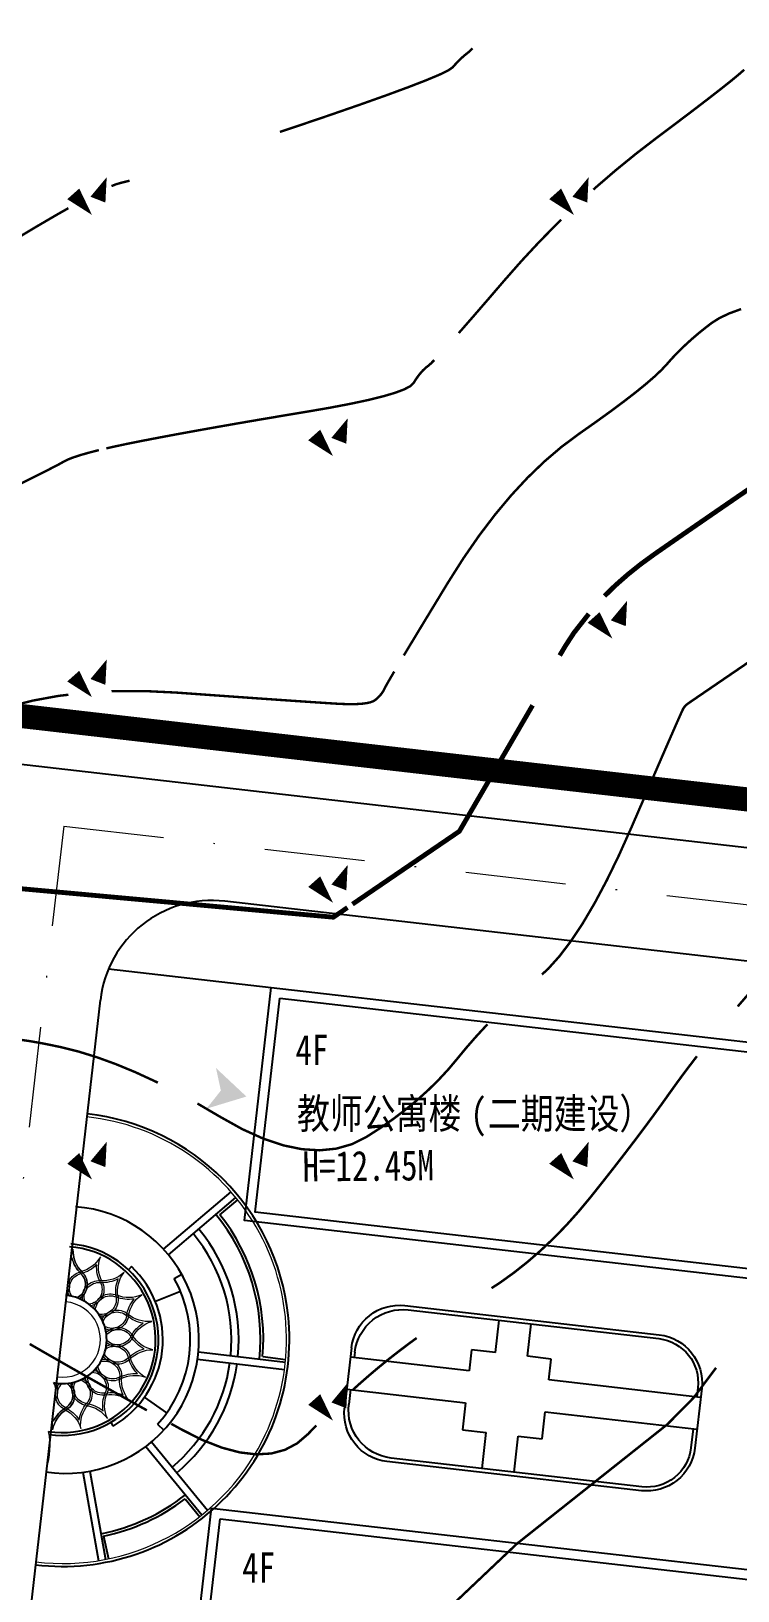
# Model space of a CAD drawing. Extents: x 496261 to 1768172, y 3738341 to 4579341.
# Drawn here: x 496840 to 496884, y 4379420.5 to 4379517.5 of the extents above; entities that cross this region are included whole.
import ezdxf

# ---------------------------------------------------------------- set-up
doc = ezdxf.new("R2010")
doc.units = 0
doc.header["$MEASUREMENT"] = 0
doc.linetypes.add('DASHDOT2', pattern=[0.5, 0.25, -0.125, 0, -0.125])
doc.linetypes.add('DIVIDE', pattern=[1.25, 0.5, -0.25, 0, -0.25, 0, -0.25])
doc.layers.get('0').update_dxf_attribs({"color": 8, "linetype": 'CONTINUOUS'})
for name, color, linetype in [('0-pav', 171, 'CONTINUOUS'), ('DGX', 8, 'CONTINUOUS'), ('DMTZ', 8, 'CONTINUOUS'), ('DXPM', 7, 'CONTINUOUS'), ('pl-pudi01', 25, 'CONTINUOUS'), ('PUB_DIM', 3, 'CONTINUOUS'), ('PUB_TEXT', 7, 'CONTINUOUS'), ('小品', 1, 'CONTINUOUS'), ('建筑轮廓', 2, 'CONTINUOUS'), ('用地红线', 1, 'DIVIDE'), ('细线', 7, 'CONTINUOUS'), ('车行道', 5, 'CONTINUOUS'), ('道路', 8, 'CONTINUOUS')]:
    doc.layers.add(name, color=color, linetype=linetype)
for name, color, linetype, lineweight in [('GROUND', 60, 'CONTINUOUS', 15), ('T填充层', 8, 'CONTINUOUS', 9), ('道路红线', 1, 'CONTINUOUS', 0)]:
    doc.layers.add(name, color=color, linetype=linetype, lineweight=lineweight)
doc.styles.add('HT', font='simhei.ttf', dxfattribs={"width": 0.8})

# ---------------------------------------------------------------- blocks, each defined once
blk = doc.blocks.new('gc090')
for points in [[(1.067, 1.447, 0, 1, 0), (0.52, 0.049, 1, 1, 0)], [(-1.016, 0.411, 1, 0, 0), (0.151, -0.902, 0, 0, 0)]]:
    blk.add_lwpolyline(points, format="xyseb")

msp = doc.modelspace()

# ---------------------------------------------------------------- hatches: boundary and pattern name
at = {"layer": 'PUB_DIM'}
msp.add_hatch(color=256, dxfattribs=at).paths.add_polyline_path([(496851.855, 4379451.614), (496850.96, 4379450.489), (496853.446, 4379451.243), (496851.55, 4379453.019)])

# ---------------------------------------------------------------- linework, layer by layer
for p, q in [((496843.253, 4379427.872, 1400.702), (496844.235, 4379422.372, 1400.702)), ((496843.698, 4379427.942, 1400.702), (496844.678, 4379422.451, 1400.702))]:
    msp.add_line(p, q)
at = {"layer": '0-pav', "color": 8}
for p, q in [((496848.289, 4379441.743, 1400.702), (496852.496, 4379445.306, 1400.702)), ((496848.585, 4379441.404, 1400.702), (496852.787, 4379444.963, 1400.702)), ((496846.282, 4379440.669, 1400.702), (496846.097, 4379440.472, 1400.702)), ((496848.945, 4379439.934, 1400.702), (496849.415, 4379440.2, 1400.702)), ((496849.343, 4379439.125, 1400.702), (496847.781, 4379438.487, 1400.702)), ((496850.406, 4379434.909, 1400.702), (496855.818, 4379434.269, 1400.702)), ((496850.458, 4379435.356, 1400.702), (496855.871, 4379434.716, 1400.702)), ((496848.483, 4379431.563, 1400.702), (496847.104, 4379432.535, 1400.702)), ((496845.154, 4379430.745, 1400.702), (496845.018, 4379430.979, 1400.702)), ((496847.914, 4379430.864, 1400.702), (496848.312, 4379430.499, 1400.702)), ((496847.184, 4379429.475, 1400.702), (496850.68, 4379425.22, 1400.702)), ((496847.536, 4379429.755, 1400.702), (496851.028, 4379425.506, 1400.702))]:
    msp.add_line(p, q, dxfattribs=at)
at = {"layer": '0-pav', "color": 9}
for centre, radius, start, end in [((496842.187, 4379436.109, 1400.702), 8.305, 261.325, 85.70577), ((496842.187, 4379436.109, 1400.702), 10.33, 354.49806, 39.75277), ((496842.187, 4379436.109, 1400.702), 10.78, 354.44619, 39.75277), ((496842.008, 4379436.129, 1400.702), 5.785, 261.22485, 85.7971), ((496842.008, 4379436.129, 1400.702), 5.965, 261.835, 85.18794), ((496842.008, 4379436.129, 1400.702), 6.235, 300.30004, 46.72771), ((496842.187, 4379436.109, 1400.702), 7.765, 317.51387, 29.51386), ((496842.187, 4379436.109, 1400.702), 10.33, 309.94877, 352.00205), ((496842.187, 4379436.109, 1400.702), 10.78, 309.94877, 352.0543)]:
    msp.add_arc(centre, radius, start, end, dxfattribs=at)
at = {"layer": 'DGX', "color": 8, "linetype": 'Continuous'}
for points, const_width, elevation in [([(496855.53, 4379511.245), (496856.299, 4379511.502), (496858.532, 4379512.259), (496860.483, 4379512.934), (496862.154, 4379513.527), (496863.542, 4379514.039), (496864.65, 4379514.468), (496865.476, 4379514.815), (496866.02, 4379515.08), (496866.283, 4379515.264), (496866.405, 4379515.403), (496866.527, 4379515.536), (496866.65, 4379515.663), (496866.772, 4379515.783), (496866.895, 4379515.897), (496867.018, 4379516.005), (496867.141, 4379516.106), (496867.264, 4379516.201), (496867.442, 4379516.37), (496867.515, 4379516.452)], 0.15, 1411.5), ([(496845.047, 4379507.878), (496845.315, 4379507.987), (496845.665, 4379508.088), (496846.08, 4379508.19), (496846.175, 4379508.218)], 0.15, 1411.5), ([(496831.219, 4379500), (496831.26, 4379500.023), (496832.602, 4379500.784), (496833.939, 4379501.55), (496835.273, 4379502.324), (496836.602, 4379503.104), (496837.928, 4379503.89), (496839.249, 4379504.683), (496840.504, 4379505.432), (496841.629, 4379506.089), (496842.365, 4379506.507)], 0.15, 1411.5), ([(496863.244, 4379478.679), (496863.674, 4379479.395), (496864.338, 4379480.493), (496865.115, 4379481.772), (496866.004, 4379483.233), (496866.959, 4379484.735), (496867.932, 4379486.138), (496868.922, 4379487.441), (496869.929, 4379488.643), (496870.954, 4379489.746), (496871.997, 4379490.75), (496873.057, 4379491.653), (496874.134, 4379492.456), (496875.17, 4379493.184), (496876.106, 4379493.859), (496876.942, 4379494.481), (496877.678, 4379495.05), (496878.314, 4379495.567), (496878.85, 4379496.031), (496879.285, 4379496.443), (496879.621, 4379496.802), (496879.914, 4379497.134), (496880.224, 4379497.462), (496880.55, 4379497.788), (496880.892, 4379498.11), (496881.25, 4379498.43), (496881.624, 4379498.747), (496882.014, 4379499.061), (496882.42, 4379499.372), (496882.898, 4379499.673), (496883.505, 4379499.959), (496883.616, 4379500)], 0.15, 1410.5), ([(496883.616, 4379500), (496884.24, 4379500.229)], 0.15, 1410.5), ([(496872.948, 4379478.679), (496873.322, 4379479.306), (496873.836, 4379480.094), (496874.758, 4379481.267)], 0.3, 1410), ([(496871.839, 4379458.833), (496872.224, 4379459.183), (496872.933, 4379459.973), (496873.653, 4379460.919), (496874.383, 4379462.021), (496875.124, 4379463.278), (496875.876, 4379464.691), (496876.639, 4379466.26), (496877.412, 4379467.984), (496878.144, 4379469.676), (496878.782, 4379471.149), (496879.326, 4379472.402), (496879.776, 4379473.436), (496880.133, 4379474.251), (496880.396, 4379474.846), (496880.565, 4379475.222), (496880.64, 4379475.378), (496880.67, 4379475.425), (496880.703, 4379475.469), (496880.739, 4379475.513), (496880.778, 4379475.555), (496880.82, 4379475.596), (496880.865, 4379475.636), (496880.913, 4379475.674), (496880.964, 4379475.711), (496881.165, 4379475.848), (496881.661, 4379476.187), (496882.452, 4379476.727), (496883.539, 4379477.469), (496884.922, 4379478.412)], 0.15, 1409.5), ([(496845.047, 4379476.454), (496845.232, 4379476.464), (496847.101, 4379476.467), (496849.057, 4379476.373), (496850.962, 4379476.237), (496852.679, 4379476.115), (496854.209, 4379476.007), (496855.551, 4379475.914), (496856.705, 4379475.835), (496857.672, 4379475.77), (496858.451, 4379475.719), (496859.043, 4379475.682), (496859.516, 4379475.66), (496859.941, 4379475.652), (496860.316, 4379475.658), (496860.642, 4379475.679), (496860.92, 4379475.714), (496861.149, 4379475.764), (496861.328, 4379475.828), (496861.459, 4379475.906), (496861.561, 4379475.992), (496861.655, 4379476.079), (496861.741, 4379476.168), (496861.819, 4379476.259), (496861.889, 4379476.351), (496861.952, 4379476.444), (496862.006, 4379476.539), (496862.052, 4379476.636), (496862.15, 4379476.824), (496862.362, 4379477.194), (496862.647, 4379477.68)], 0.15, 1410.5), ([(496833.889, 4379473.492), (496834.542, 4379473.792), (496835.827, 4379474.405), (496837.179, 4379474.991), (496838.617, 4379475.48), (496840.141, 4379475.872), (496841.752, 4379476.167), (496842.365, 4379476.238)], 0.15, 1410.5), ([(496860.047, 4379463.21), (496866.7, 4379467.743), (496871.26, 4379475.579)], 0.3, 1410), ([(496829.691, 4379463.044), (496838.1, 4379464.292), (496858.856, 4379462.399), (496859.737, 4379462.999)], 0.3, 1410), ([(496884.03, 4379456.849), (496884.622, 4379457.533), (496885.342, 4379458.373), (496886.08, 4379459.269), (496886.835, 4379460.219), (496887.365, 4379460.907)], 0.15, 1409), ([(496850.393, 4379450.81), (496850.444, 4379450.782), (496851.826, 4379449.973), (496853.195, 4379449.212), (496854.498, 4379448.624), (496855.734, 4379448.209), (496856.903, 4379447.967), (496858.006, 4379447.898), (496859.043, 4379448.003), (496860.012, 4379448.28), (496860.915, 4379448.73), (496861.765, 4379449.276), (496862.574, 4379449.84), (496863.342, 4379450.421), (496864.069, 4379451.021), (496864.756, 4379451.639), (496865.403, 4379452.274), (496866.009, 4379452.927), (496866.574, 4379453.599), (496867.128, 4379454.271), (496867.701, 4379454.928), (496868.292, 4379455.57), (496868.45, 4379455.733)], 0.15, 1409.5), ([(496830.946, 4379454.082), (496831.431, 4379454.123), (496832.686, 4379454.246), (496833.758, 4379454.37), (496834.647, 4379454.495), (496835.353, 4379454.622), (496835.877, 4379454.75), (496836.349, 4379454.856), (496836.902, 4379454.916), (496837.535, 4379454.93), (496838.249, 4379454.898), (496839.043, 4379454.821), (496839.918, 4379454.698), (496840.874, 4379454.529), (496841.91, 4379454.314), (496843.007, 4379454.038), (496844.144, 4379453.686), (496845.322, 4379453.258), (496846.542, 4379452.753), (496847.801, 4379452.172), (496847.929, 4379452.108)], 0.15, 1409.5), ([(496868.705, 4379439.323), (496869.26, 4379439.684), (496870.113, 4379440.298), (496870.948, 4379440.959), (496871.765, 4379441.667), (496872.565, 4379442.423), (496873.347, 4379443.225), (496874.111, 4379444.076), (496874.858, 4379444.973), (496875.58, 4379445.88), (496876.273, 4379446.76), (496876.935, 4379447.613), (496877.567, 4379448.439), (496878.169, 4379449.237), (496878.74, 4379450.008), (496879.282, 4379450.752), (496879.793, 4379451.469), (496880.303, 4379452.179), (496880.839, 4379452.902), (496881.403, 4379453.64), (496881.488, 4379453.749)], 0.15, 1409), ([(496839.954, 4379435.851), (496841.008, 4379435.244), (496842.099, 4379434.621), (496843.227, 4379433.98), (496844.393, 4379433.322), (496845.596, 4379432.647), (496846.836, 4379431.955), (496847.245, 4379431.728)], 0.15, 1409), ([(496860.047, 4379432.976), (496860.439, 4379433.332), (496861.072, 4379433.887), (496861.705, 4379434.421), (496862.338, 4379434.934), (496862.987, 4379435.44), (496863.667, 4379435.95), (496864.042, 4379436.223)], 0.15, 1409), ([(496865.979, 4379419.35), (496870.271, 4379423.414), (496879.652, 4379430.855), (496881.277, 4379432.502), (496882.679, 4379434.369)], 0.15, 1408.5), ([(496848.764, 4379430.887), (496849.428, 4379430.52), (496850.717, 4379429.873), (496851.919, 4379429.402), (496853.033, 4379429.106), (496854.058, 4379428.984), (496854.996, 4379429.039), (496855.846, 4379429.268), (496856.608, 4379429.672), (496857.283, 4379430.252), (496857.792, 4379430.783)], 0.15, 1409)]:
    msp.add_lwpolyline(points, dxfattribs=dict(at, const_width=const_width, elevation=elevation))
for points, const_width in [([(496875.047, 4379507.662), (496875.207, 4379507.807), (496876.44, 4379508.868), (496877.702, 4379509.895), (496878.993, 4379510.888), (496880.224, 4379511.811), (496881.304, 4379512.628), (496882.232, 4379513.339), (496883.009, 4379513.943), (496883.635, 4379514.441), (496884.109, 4379514.833), (496884.432, 4379515.119)], 0.15), ([(496867.768, 4379500), (496868.479, 4379500.821), (496869.489, 4379501.995), (496870.573, 4379503.225), (496871.687, 4379504.422), (496872.831, 4379505.584), (496873.038, 4379505.783)], 0.15), ([(496866.662, 4379498.735), (496866.818, 4379498.911), (496867.589, 4379499.793), (496867.768, 4379500)], 0.15), ([(496844.726, 4379491.562), (496845.112, 4379491.651), (496845.964, 4379491.833), (496846.916, 4379492.024), (496847.952, 4379492.223), (496849.058, 4379492.43), (496850.234, 4379492.645), (496851.478, 4379492.867), (496852.793, 4379493.098), (496854.176, 4379493.335), (496855.63, 4379493.581), (496857.152, 4379493.834), (496858.62, 4379494.087), (496859.907, 4379494.332), (496861.014, 4379494.568), (496861.94, 4379494.796), (496862.687, 4379495.015), (496863.253, 4379495.226), (496863.639, 4379495.428), (496863.845, 4379495.622), (496863.96, 4379495.804), (496864.075, 4379495.973), (496864.19, 4379496.128), (496864.304, 4379496.269), (496864.418, 4379496.396), (496864.532, 4379496.509), (496864.646, 4379496.608), (496864.759, 4379496.694), (496864.931, 4379496.845), (496865.142, 4379497.06)], 0.15), ([(496838.955, 4379489.152), (496840.168, 4379489.754), (496841.093, 4379490.22), (496841.731, 4379490.549), (496842.081, 4379490.742), (496842.338, 4379490.872), (496842.694, 4379491.01), (496843.149, 4379491.157), (496843.704, 4379491.313), (496844.261, 4379491.453)], 0.15), ([(496875.74, 4379482.382), (496876.405, 4379483.031), (496877.177, 4379483.71), (496878, 4379484.368), (496878.876, 4379485.004), (496879.779, 4379485.63), (496880.687, 4379486.258), (496881.6, 4379486.888), (496882.518, 4379487.52), (496883.441, 4379488.154), (496884.368, 4379488.79), (496885.3, 4379489.428), (496886.237, 4379490.067), (496887.227, 4379490.707), (496887.356, 4379490.783)], 0.3)]:
    msp.add_lwpolyline(points, dxfattribs=dict(at, const_width=const_width))
at = {"layer": 'DXPM', "color": 42}
for p, q in [((496868.946, 4379435.313), (496869.177, 4379437.324)), ((496870.933, 4379435.084), (496871.164, 4379437.096)), ((496867.307, 4379434.187), (496859.918, 4379435.035)), ((496867.456, 4379435.484), (496867.307, 4379434.187)), ((496868.946, 4379435.313), (496867.456, 4379435.484)), ((496872.423, 4379434.913), (496870.933, 4379435.084)), ((496872.274, 4379433.617), (496872.423, 4379434.913)), ((496859.69, 4379433.049), (496867.079, 4379432.2)), ((496881.721, 4379432.532), (496872.274, 4379433.617)), ((496867.079, 4379432.2), (496866.886, 4379430.516)), ((496871.853, 4379429.946), (496872.046, 4379431.63)), ((496872.046, 4379431.63), (496881.493, 4379430.546)), ((496866.886, 4379430.516), (496868.376, 4379430.345)), ((496868.119, 4379428.105), (496868.376, 4379430.345)), ((496870.106, 4379427.877), (496870.363, 4379430.117)), ((496870.363, 4379430.117), (496871.853, 4379429.946))]:
    msp.add_line(p, q, dxfattribs=at)
at = {"layer": 'GROUND', "color": 9}
for centre, radius, start, end in [((496842.008, 4379436.129, 1400.702), 13.934, 333.01676, 83.77954), ((496836.723, 4379429.483, 1400.702), 4.5, 342.18934, 11.91026), ((496842.008, 4379436.129, 1400.702), 13.934, 263.12278, 333.01676)]:
    msp.add_arc(centre, radius, start, end, dxfattribs=at)
at = {"layer": 'pl-pudi01'}
msp.add_line((496844.869, 4379459.192, 1400.702), (496854.991, 4379458.03, 1400.702), dxfattribs=at)
at = {"layer": 'T填充层'}
msp.add_arc((496842.008, 4379436.129, 1400.702), 2.347, 261.5009, 85.40142, dxfattribs=at)
msp.add_arc((496842.008, 4379436.129, 1400.702), 2.347, 261.5009, 85.40142, dxfattribs=at)
for centre, major_axis, start_param, end_param in [((496840.751, 4379442.128, 1400.702), (-1.733, 0.859), 3.19828, 3.403849), ((496844.58, 4379441.693, 1400.702), (-1.332, 1.402), 0.782615, 1.607055), ((496840.751, 4379442.128, 1400.702), (-1.588, 1.3), 3.269214, 3.362751), ((496844.58, 4379441.693, 1400.702), (1.982, 0.535), 3.11629, 3.674126), ((496841.41, 4379439.544, 1400.702), (0.631, 0.836), 4.651711, 5.775712), ((496841.41, 4379439.544, 1400.702), (0.921, 0.12), -0.480259, -0.00833), ((496842.495, 4379439.561, 1400.702), (-0.294, 0.882), 3.264818, 5.186562), ((496842.495, 4379439.561, 1400.702), (0.657, 0.817), 4.368289, 6.185888), ((496840.659, 4379432.936, 1400.702), (-0.639, 0.675), 3.572858, 4.539492), ((496840.659, 4379432.936, 1400.702), (-0.331, 0.994), 3.731782, 4.871535), ((496841.712, 4379432.675, 1400.702), (-0.735, 0.569), 2.777536, 4.650863), ((496841.712, 4379432.675, 1400.702), (-0.681, 0.796), 2.981795, 4.799396), ((496843.266, 4379430.13, 1400.702), (0.806, 1.888), 0.951501, 1.509339), ((496839.436, 4379430.566, 1400.702), (-0.076, 1.933), 4.645026, 4.870644), ((496839.436, 4379430.566, 1400.702), (-0.997, 1.795), 4.443815, 4.549393), ((496843.266, 4379430.13, 1400.702), (1.043, 1.629), 1.11754, 1.941982)]:
    msp.add_ellipse(centre, major_axis=major_axis, ratio=1, start_param=start_param, end_param=end_param, dxfattribs=at)
at = {"layer": 'T填充层', "extrusion": (5.87953e-11, -2.03839e-10, -1)}
for centre, major_axis, start_param, end_param in [((496840.751, 4379442.128, 1400.702), (1.626, 1.047), 0.770253, 0.975821), ((496844.58, 4379441.693, 1400.702), (1.882, 0.446), 2.578235, 3.402681), ((496840.751, 4379442.128, 1400.702), (-1.817, 0.956), 3.122124, 3.215661), ((496844.58, 4379441.693, 1400.702), (1.844, 0.902), 2.800535, 3.358375), ((496844.278, 4379438.749, 1400.702), (0.386, 0.845), 4.013246, 5.934994), ((496847.359, 4379439.118, 1400.702), (0.118, 2.049), 4.486968, 5.044804), ((496844.977, 4379437.919, 1400.702), (0.928, 0.043), 3.231449, 5.153196), ((496844.419, 4379438.62, 1400.702), (-0.591, 0.717), 2.092063, 4.013807), ((496844.419, 4379438.62, 1400.702), (-0.909, 0.521), 2.452787, 4.270396), ((496848.021, 4379437.318, 1400.702), (-1.558, 1.146), -0.488063, 0.336384), ((496848.094, 4379435.402, 1400.702), (-1.569, 1.323), -0.240085, 0.317761), ((496847.572, 4379433.557, 1400.702), (1.974, 0.563), 4.194031, 4.751872), ((496847.572, 4379433.557, 1400.702), (1.727, 1.11), 4.487235, 5.04508), ((496848.102, 4379435.471, 1400.702), (0.286, 2.033), 3.780913, 4.338758), ((496847.572, 4379433.557, 1400.702), (1.821, 0.651), 4.259686, 5.084131), ((496847.572, 4379433.557, 1400.702), (-0.788, 1.766), -0.376436, 0.448006), ((496844.499, 4379433.718, 1400.702), (-1.034, 0.171), 4.380324, 6.197931), ((496843.799, 4379433.161, 1400.702), (0.354, 0.859), -0.347082, 1.574669), ((496846.505, 4379431.964, 1400.702), (-0.299, 2.031), -0.335914, 0.221926), ((496842.606, 4379432.715, 1400.702), (0.537, 0.9), 3.063876, 4.881483), ((496842.794, 4379432.753, 1400.702), (-0.386, 0.974), 0.839136, 2.656751), ((496847.601, 4379433.62, 1400.702), (1.929, 0.703), 3.013445, 3.57129), ((496847.601, 4379433.62, 1400.702), (-0.493, 1.87), 4.225732, 5.050177), ((496841.281, 4379430.043, 1400.702), (1.305, 1.585), -0.228318, 0.329522), ((496843.198, 4379430.116, 1400.702), (-1.46, 1.268), 1.001856, 1.826298), ((496839.436, 4379430.566, 1400.702), (-0.649, 1.822), 1.715471, 1.94109)]:
    msp.add_ellipse(centre, major_axis=major_axis, ratio=1, start_param=start_param, end_param=end_param, dxfattribs=at)
at = {"layer": 'T填充层', "extrusion": (5.87952e-11, -2.03839e-10, -1)}
for centre, major_axis, start_param, end_param in [((496842.666, 4379442.223, 1400.702), (-0.165, 1.927), 2.168859, 2.993291), ((496842.495, 4379439.561, 1400.702), (-0.222, 0.902), 1.01574, 2.937489), ((496843.532, 4379439.243, 1400.702), (-0.849, 0.614), 2.033878, 3.851494), ((496845.071, 4379437.753, 1400.702), (0.857, 0.36), 0.544492, 2.466245), ((496848.094, 4379435.402, 1400.702), (1.456, 1.273), 4.320612, 5.145059), ((496845.423, 4379436.727, 1400.702), (-0.704, 0.777), 2.767159, 4.584769), ((496843.266, 4379430.13, 1400.702), (0.512, 1.865), 4.642573, 5.467022)]:
    msp.add_ellipse(centre, major_axis=major_axis, ratio=1, start_param=start_param, end_param=end_param, dxfattribs=at)
at = {"layer": 'T填充层', "extrusion": (5.87954e-11, -2.03839e-10, -1)}
for centre, major_axis, start_param, end_param in [((496842.666, 4379442.223, 1400.702), (-1.071, 1.751), 2.898833, 3.456671), ((496846.174, 4379440.625, 1400.702), (2.049, -0.13), 2.596304, 3.154139), ((496846.174, 4379440.625, 1400.702), (-1.902, 0.353), -0.665458, 0.158988), ((496842.495, 4379439.561, 1400.702), (0.862, 0.595), -0.191958, 1.62565), ((496843.532, 4379439.243, 1400.702), (0.788, 0.492), 0.076124, 1.997873), ((496844.517, 4379441.721, 1400.702), (1.793, 0.725), 1.211046, 2.035492), ((496845.385, 4379436.914, 1400.702), (0.922, 0.12), 3.628619, 5.55037), ((496845.385, 4379436.914, 1400.702), (0.922, 0.115), 3.672155, 5.545488), ((496847.325, 4379439.179, 1400.702), (0.799, 1.761), 2.599539, 3.423983), ((496845.462, 4379435.833, 1400.702), (0.274, 0.888), -1.198087, 0.723664), ((496845.462, 4379435.833, 1400.702), (0.075, 0.926), -0.931146, 0.942186), ((496845.423, 4379436.727, 1400.702), (-0.883, 0.29), 3.284878, 5.206628), ((496848.007, 4379437.387, 1400.702), (1.199, 1.666), 2.982824, 3.540669), ((496848.007, 4379437.387, 1400.702), (-1.307, 1.583), 4.296788, 4.854631), ((496848.007, 4379437.387, 1400.702), (1.499, 1.222), 2.453134, 3.277579), ((496844.628, 4379433.859, 1400.702), (-0.86, 0.352), 0.911636, 2.833387), ((496845.44, 4379435.643, 1400.702), (0.291, 0.883), 2.02652, 3.899847), ((496848.102, 4379435.471, 1400.702), (-1.834, 0.613), -1.38098, -0.556535), ((496845.122, 4379434.606, 1400.702), (-0.833, 0.413), 3.770079, 5.643406), ((496846.505, 4379431.964, 1400.702), (1.924, 0.201), 4.334299, 5.158739), ((496841.712, 4379432.675, 1400.702), (-0.84, 0.398), 1.800059, 3.721812), ((496845.058, 4379430.812, 1400.702), (0.818, 1.753), 4.159612, 4.984056), ((496846.552, 4379432.015, 1400.702), (2.048, -0.137), 2.911412, 3.469258), ((496846.552, 4379432.015, 1400.702), (0.475, 1.875), 4.034132, 4.858577), ((496844.998, 4379430.778, 1400.702), (-1.863, 0.52), 1.130886, 1.955329), ((496839.436, 4379430.566, 1400.702), (-0.294, 2.032), 1.370452, 1.47603)]:
    msp.add_ellipse(centre, major_axis=major_axis, ratio=1, start_param=start_param, end_param=end_param, dxfattribs=at)
at = {"layer": 'T填充层', "extrusion": (5.87953e-11, -2.0384e-10, -1)}
for centre, major_axis, start_param, end_param in [((496843.358, 4379439.322, 1400.702), (-0.449, 0.947), 4.674608, 6.492208), ((496843.358, 4379439.322, 1400.702), (-0.735, 0.568), -1.242948, 0.678799), ((496844.278, 4379438.749, 1400.702), (-0.653, 0.82), -1.064821, 0.752782), ((496846.122, 4379440.673, 1400.702), (1.822, 0.946), 1.886171, 2.444014), ((496846.122, 4379440.673, 1400.702), (-1.919, 0.245), 4.155194, 4.979639), ((496848.021, 4379437.318, 1400.702), (-1.821, 0.947), -0.333428, 0.224414), ((496845.385, 4379436.914, 1400.702), (-0.762, 0.719), -0.294378, 1.523236), ((496845.385, 4379436.914, 1400.702), (-0.762, 0.719), -0.294378, 1.523236), ((496845.462, 4379435.833, 1400.702), (-0.193, 1.03), -0.609607, 1.208007), ((496845.462, 4379435.833, 1400.702), (-0.988, 0.349), 0.436186, 2.2538), ((496845.201, 4379434.78, 1400.702), (-0.856, 0.605), 0.474631, 2.292245), ((496845.44, 4379435.643, 1400.702), (1.045, 0.081), 0.852269, 2.669875), ((496841.712, 4379432.675, 1400.702), (-0.992, 0.338), 2.018613, 3.836229), ((496843.632, 4379433.066, 1400.702), (-0.594, 0.715), 3.981095, 5.902844), ((496844.998, 4379430.778, 1400.702), (-2.017, 0.383), 1.214959, 1.772802), ((496845.058, 4379430.812, 1400.702), (-0.973, 1.807), -0.926047, -0.368203)]:
    msp.add_ellipse(centre, major_axis=major_axis, ratio=1, start_param=start_param, end_param=end_param, dxfattribs=at)
at = {"layer": 'T填充层', "extrusion": (5.87954e-11, -2.0384e-10, -1)}
for centre, major_axis, start_param, end_param in [((496844.517, 4379441.721, 1400.702), (-1.437, 1.466), 3.439064, 3.996908), ((496845.201, 4379434.78, 1400.702), (0.475, 0.799), -1.121029, 0.800722), ((496845.44, 4379435.643, 1400.702), (0.616, 0.848), 1.717004, 3.534622), ((496845.122, 4379434.606, 1400.702), (0.87, 0.585), 1.680419, 3.498024), ((496845.122, 4379434.606, 1400.702), (0.87, 0.585), 1.680419, 3.498024), ((496845.122, 4379434.606, 1400.702), (-0.835, 0.408), 3.775874, 5.697622)]:
    msp.add_ellipse(centre, major_axis=major_axis, ratio=1, start_param=start_param, end_param=end_param, dxfattribs=at)
at = {"layer": 'T填充层', "extrusion": (5.87951e-11, -2.0384e-10, -1)}
msp.add_ellipse((496847.359, 4379439.118, 1400.702), major_axis=(-1.744, 0.836), ratio=1, start_param=-0.614932, end_param=0.209511, dxfattribs=at)
at = {"layer": 'T填充层', "extrusion": (5.87951e-11, -2.03839e-10, -1)}
for centre, major_axis, start_param, end_param in [((496844.977, 4379437.919, 1400.702), (1.046, 0.063), 3.349105, 5.166705), ((496845.44, 4379435.643, 1400.702), (0.928, 0.04), 0.817585, 2.739338), ((496843.799, 4379433.161, 1400.702), (-0.034, 1.047), 0.179526, 1.997142)]:
    msp.add_ellipse(centre, major_axis=major_axis, ratio=1, start_param=start_param, end_param=end_param, dxfattribs=at)
at = {"layer": 'T填充层', "extrusion": (5.87952e-11, -2.0384e-10, -1)}
for centre, major_axis, start_param, end_param in [((496845.071, 4379437.753, 1400.702), (-0.768, 0.713), 2.539327, 4.356941), ((496847.325, 4379439.179, 1400.702), (1.052, 1.763), 2.754333, 3.312177), ((496848.007, 4379437.387, 1400.702), (1.668, 0.979), 2.300049, 3.124494), ((496844.628, 4379433.859, 1400.702), (0.736, 0.746), -0.945542, 0.872071), ((496844.499, 4379433.718, 1400.702), (0.698, 0.613), 2.123335, 4.045083), ((496842.606, 4379432.715, 1400.702), (0.783, 0.501), 2.600487, 4.522234), ((496843.198, 4379430.116, 1400.702), (2.007, 0.431), -1.213114, -0.655273), ((496841.281, 4379430.043, 1400.702), (1.633, 1.037), -0.544804, 0.279635)]:
    msp.add_ellipse(centre, major_axis=major_axis, ratio=1, start_param=start_param, end_param=end_param, dxfattribs=at)
at = {"layer": 'T填充层', "extrusion": (5.87955e-11, -2.03839e-10, -1)}
for centre, major_axis, start_param, end_param in [((496843.632, 4379433.066, 1400.702), (1.046, -0.061), 1.658644, 3.476251), ((496842.794, 4379432.753, 1400.702), (-0.66, 0.654), 1.147645, 3.069395), ((496843.266, 4379430.13, 1400.702), (1.375, 1.525), 4.443538, 5.001383)]:
    msp.add_ellipse(centre, major_axis=major_axis, ratio=1, start_param=start_param, end_param=end_param, dxfattribs=at)
at = {"layer": '小品'}
for p, q in [((496851.799, 4379443.891, 1400.702), (496852.903, 4379444.826, 1400.702)), ((496854.457, 4379435.064, 1400.702), (496855.888, 4379434.895, 1400.702)), ((496849.623, 4379426.223, 1400.702), (496850.541, 4379425.106, 1400.702)), ((496844.557, 4379423.897, 1400.702), (496844.851, 4379422.488, 1400.702))]:
    msp.add_line(p, q, dxfattribs=at)
for radius, start, end in [(12.314, 354.3015, 39.21552), (12.494, 355.11214, 38.40491), (12.314, 281.16476, 308.36052), (12.494, 281.76937, 307.54992)]:
    msp.add_arc((496842.008, 4379436.129, 1400.702), radius, start, end, dxfattribs=at)
at = {"layer": '建筑轮廓', "elevation": 1400.702}
for points in [[(496854.991, 4379458.03), (496889.783, 4379454.036), (496888.95, 4379446.783), (496888.95, 4379446.783), (496888.117, 4379439.531), (496853.326, 4379443.525)], [(496855.519, 4379457.365), (496889.118, 4379453.508), (496888.354, 4379446.852), (496887.59, 4379440.196), (496853.99, 4379444.053)], [(496851.273, 4379425.643), (496886.064, 4379421.649), (496885.232, 4379414.396), (496885.232, 4379414.396), (496884.399, 4379407.144), (496849.608, 4379411.138)], [(496851.801, 4379424.978), (496885.4, 4379421.121), (496884.636, 4379414.465), (496883.872, 4379407.808), (496850.272, 4379411.665)]]:
    msp.add_lwpolyline(points, close=True, dxfattribs=at)
at = {"layer": '用地红线', "color": 4, "linetype": 'DIVIDE', "ltscale": 15, "const_width": 1.5, "elevation": 1400.702}
msp.add_lwpolyline([(496626.056, 4379636.951), (497214.383, 4379517.074), (497215.304, 4379515.311), (497205.001, 4379432.947), (496609.161, 4379501.349), (496626.056, 4379636.951)], close=True, dxfattribs=at)
at = {"layer": '细线', "color": 62, "ltscale": 0.9}
for p, q in [((496863.306, 4379438.24), (496879.148, 4379436.421)), ((496863.517, 4379437.974), (496879.121, 4379436.183)), ((496881.786, 4379433.099), (496881.358, 4379429.363)), ((496881.255, 4379430.573), (496881.119, 4379429.391)), ((496878.035, 4379426.725), (496862.192, 4379428.544)), ((496878.062, 4379426.964), (496862.458, 4379428.755))]:
    msp.add_line(p, q, dxfattribs=at)
at = {"layer": '细线', "color": 62}
msp.add_line((496859.983, 4379435.602), (496859.554, 4379431.866), dxfattribs=at)
at = {"layer": '细线', "color": 7}
for p, q in [((496860.194, 4379435.336), (496860.156, 4379435.008)), ((496859.928, 4379433.021), (496859.82, 4379432.077))]:
    msp.add_line(p, q, dxfattribs=at)
at = {"layer": '细线', "color": 0, "ltscale": 0.9}
msp.add_line((496881.548, 4379433.126), (496881.483, 4379432.56), dxfattribs=at)
at = {"layer": '细线', "color": 62, "extrusion": (0, 0, -1)}
for centre, major_axis, start_param, end_param in [((496862.963, 4379435.26, -1400.702), (0.676, 2.923), 4.599395, 6.170192), ((496863.174, 4379434.994, -1400.702), (0.676, 2.923), 4.599245, 6.170042), ((496862.535, 4379431.524, -1400.702), (0.681, 2.922), 3.026941, 4.597738), ((496862.8, 4379431.735, -1400.702), (0.682, 2.922), 3.026662, 4.597458)]:
    msp.add_ellipse(centre, major_axis=major_axis, ratio=1, start_param=start_param, end_param=end_param, dxfattribs=at)
at = {"layer": '细线', "color": 62, "ltscale": 0.9, "extrusion": (0, 0, -1)}
for centre, major_axis, start_param, end_param in [((496878.806, 4379433.441), (0.626, 2.688), -0.11466, 1.456124), ((496878.806, 4379433.441), (0.678, 2.922), -0.113639, 1.457146), ((496878.377, 4379429.706), (0.678, 2.922), 1.457244, 3.028052), ((496878.377, 4379429.706), (0.623, 2.689), 1.457487, 3.028295)]:
    msp.add_ellipse(centre, major_axis=major_axis, ratio=1, start_param=start_param, end_param=end_param, dxfattribs=at)
at = {"layer": '车行道', "color": 5}
for p, q in [((496898.301, 4379458.091, 1400.702), (496852.104, 4379463.394, 1400.702)), ((496844.351, 4379457.238, 1400.702), (496834.441, 4379370.915, 1400.702))]:
    msp.add_line(p, q, dxfattribs=at)
at = {"layer": '车行道', "color": 5, "elevation": 1400.702}
msp.add_lwpolyline([(497145.999, 4379436.701), (496778.888, 4379478.845, 0.414214), (496765.598, 4379468.292), (496742.874, 4379270.342, -0.414214), (496735.121, 4379264.186), (496595.058, 4379280.265, 0.410949), (496582.89, 4379270.713), (496577.704, 4379229.596, 0.417486), (496587.363, 4379217.292), (496681.606, 4379206.473)], format="xyb", dxfattribs=at)
at = {"layer": '车行道', "color": 5}
msp.add_arc((496851.306, 4379456.44, 1400.702), 7, 83.45116, 173.45116, dxfattribs=at)
at = {"layer": '道路', "color": 30}
for radius, start, end in [(14.114, 6.1288, 83.77536), (2.741, 257.90473, 85.12089), (14.114, 263.12697, 6.1288)]:
    msp.add_arc((496842.008, 4379436.129, 1400.702), radius, start, end, dxfattribs=at)
at = {"layer": '道路红线', "linetype": 'DASHDOT2', "ltscale": 25}
msp.add_line((496842.072, 4379468.069, 1400.702), (496829.767, 4379360.883, 1400.702), dxfattribs=at)
at = {"layer": '道路红线', "linetype": 'DASHDOT2', "ltscale": 25, "elevation": 1400.702}
msp.add_lwpolyline([(496745.386, 4379239.615), (496771.73, 4379469.098, -0.414214), (496779.483, 4379475.254), (497145.523, 4379433.233)], format="xyb", dxfattribs=at)

# ---------------------------------------------------------------- block references
at = {"layer": 'DMTZ', "color": 8, "linetype": 'Continuous'}
for p in [(496843.681, 4379506.985), (496873.681, 4379506.985), (496858.681, 4379491.985), (496876.074, 4379480.635), (496843.681, 4379476.985), (496858.681, 4379464.201), (496843.681, 4379446.985), (496873.681, 4379446.985), (496858.681, 4379431.985)]:
    msp.add_blockref('gc090', p, dxfattribs=at)

# ---------------------------------------------------------------- texts
at = {"layer": 'PUB_TEXT', "color": 242, "style": 'HT', "width": 0.8}
for s, height, p in [('4F', 1.8776, (496856.501, 4379453.211, 1400.702)), ('教师公寓楼', 1.8776, (496856.588, 4379449.247, 1400.702)), ('(', 1.878, (496867.39, 4379449.247, 1400.702)), ('二期建设）', 1.8776, (496868.47, 4379449.247, 1400.702)), ('4F', 1.8776, (496853.181, 4379421.014, 1400.702))]:
    msp.add_text(s, height=height, dxfattribs=at).set_placement(p)
msp.add_text('H=12.45M', height=1.8776, rotation=0.60314, dxfattribs=at).set_placement((496856.952, 4379445.954))

doc.saveas('drawing.dxf')
